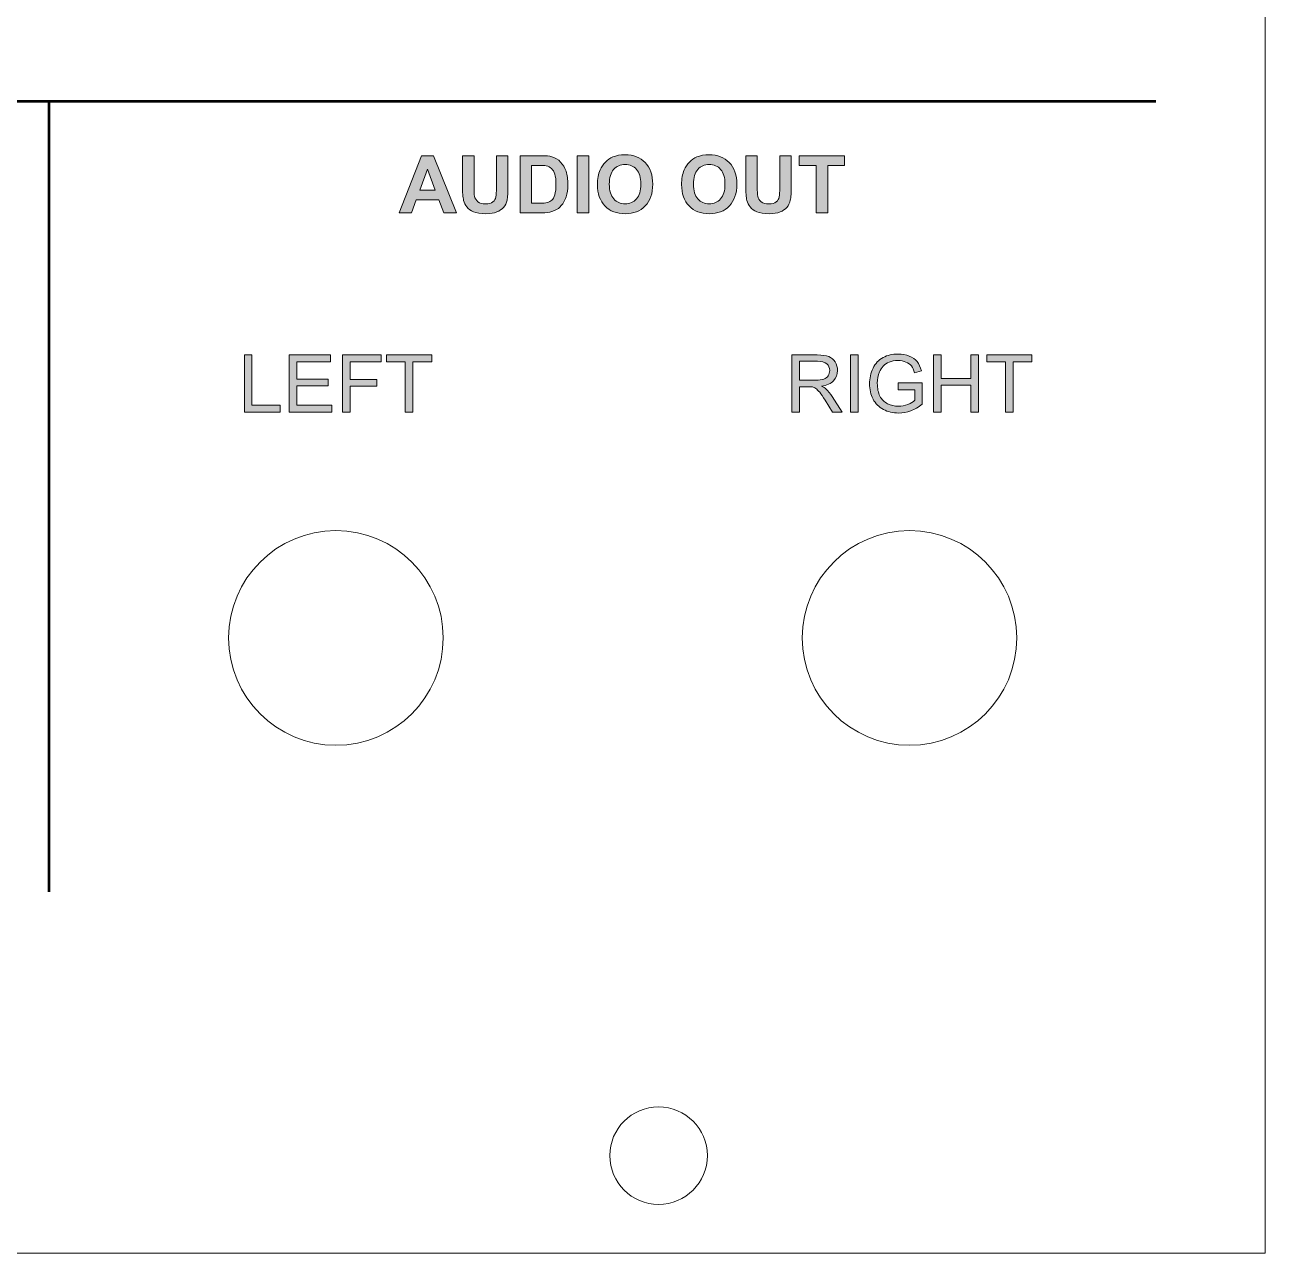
# Model space of a CAD drawing. Header units: inches. Extents: x 0 to 108, y -222 to 0.
# Drawn here: x 52.9 to 107.8, y -222.1 to -167.7 of the extents above; entities that cross this region are included whole.
import ezdxf

# ---------------------------------------------------------------- set-up
doc = ezdxf.new("R2010")
doc.units = ezdxf.units.IN
doc.header["$MEASUREMENT"] = 0
doc.layers.add('Decoupe', color=7, linetype='Continuous')
doc.layers.add('Impression', color=7, linetype='Continuous')

# ---------------------------------------------------------------- blocks, each defined once
blk = doc.blocks.new('block 2')
at = {"layer": 'Decoupe', "color": 240, "lineweight": 18, "true_color": 0xed1c24}
blk.add_lwpolyline([(107.823, -222.123), (0.127, -222.123), (0.127, -0.127), (107.823, -0.127), (107.823, -222.123)], dxfattribs=at)
for points in [[(71.425, -194.888), (71.425, -197.512), (69.298, -199.638), (66.675, -199.638), (64.052, -199.638), (61.925, -197.512), (61.925, -194.888), (61.925, -192.265), (64.052, -190.138), (66.675, -190.138), (69.298, -190.138), (71.425, -192.265), (71.425, -194.888)], [(96.825, -194.888), (96.825, -197.512), (94.698, -199.638), (92.075, -199.638), (89.452, -199.638), (87.325, -197.512), (87.325, -194.888), (87.325, -192.265), (89.452, -190.138), (92.075, -190.138), (94.698, -190.138), (96.825, -192.265), (96.825, -194.888)], [(83.121, -217.805), (83.121, -218.997), (82.155, -219.964), (80.962, -219.964), (79.77, -219.964), (78.803, -218.997), (78.803, -217.805), (78.803, -216.613), (79.77, -215.646), (80.962, -215.646), (82.155, -215.646), (83.121, -216.613), (83.121, -217.805)]]:
    blk.add_open_spline(points, degree=3, knots=[0, 0, 0, 0, 1, 1, 1, 2, 2, 2, 3, 3, 3, 4, 4, 4, 4], dxfattribs=at)
blk = doc.blocks.new('block 13')
at = {"layer": 'Impression', "true_color": 0xffffff}
h = blk.add_hatch(color=7, dxfattribs=at)
h.dxf.hatch_style = 2
h.paths.add_polyline_path([(62.621, -184.889), (62.621, -182.363), (62.955, -182.363), (62.955, -184.591), (64.199, -184.591), (64.199, -184.889)])
h = blk.add_hatch(color=7, dxfattribs=at)
h.dxf.hatch_style = 2
h.paths.add_polyline_path([(64.604, -184.889), (64.604, -182.363), (66.43, -182.363), (66.43, -182.661), (64.938, -182.661), (64.938, -183.435), (66.335, -183.435), (66.335, -183.731), (64.938, -183.731), (64.938, -184.591), (66.488, -184.591), (66.488, -184.889)])
h = blk.add_hatch(color=7, dxfattribs=at)
h.dxf.hatch_style = 2
h.paths.add_polyline_path([(66.967, -184.889), (66.967, -182.363), (68.671, -182.363), (68.671, -182.661), (67.301, -182.661), (67.301, -183.443), (68.486, -183.443), (68.486, -183.741), (67.301, -183.741), (67.301, -184.889)])
h = blk.add_hatch(color=7, dxfattribs=at)
h.dxf.hatch_style = 2
h.paths.add_polyline_path([(69.747, -184.889), (69.747, -182.661), (68.915, -182.661), (68.915, -182.363), (70.917, -182.363), (70.917, -182.661), (70.082, -182.661), (70.082, -184.889)])
at = {"layer": 'Impression', "lineweight": 0}
for points in [[(62.621, -184.889), (62.621, -182.363), (62.955, -182.363), (62.955, -184.591), (64.199, -184.591), (64.199, -184.889), (62.621, -184.889)], [(64.604, -184.889), (64.604, -182.363), (66.43, -182.363), (66.43, -182.661), (64.938, -182.661), (64.938, -183.435), (66.335, -183.435), (66.335, -183.731), (64.938, -183.731), (64.938, -184.591), (66.488, -184.591), (66.488, -184.889), (64.604, -184.889)], [(66.967, -184.889), (66.967, -182.363), (68.671, -182.363), (68.671, -182.661), (67.301, -182.661), (67.301, -183.443), (68.486, -183.443), (68.486, -183.741), (67.301, -183.741), (67.301, -184.889), (66.967, -184.889)], [(69.747, -184.889), (69.747, -182.661), (68.915, -182.661), (68.915, -182.363), (70.917, -182.363), (70.917, -182.661), (70.082, -182.661), (70.082, -184.889), (69.747, -184.889)]]:
    blk.add_lwpolyline(points, dxfattribs=at)
blk = doc.blocks.new('block 14')
at = {"layer": 'Impression', "true_color": 0xffffff}
h = blk.add_hatch(color=7, dxfattribs=at)
h.dxf.hatch_style = 2
edge = h.paths.add_edge_path()
edge.add_spline(control_points=[(91.569, -183.898), (91.569, -183.898), (91.569, -183.602), (91.569, -183.602), (91.569, -183.602), (92.639, -183.6), (92.639, -183.6), (92.639, -183.6), (92.639, -184.537), (92.639, -184.537), (92.475, -184.668), (92.305, -184.767), (92.131, -184.833), (91.956, -184.899), (91.777, -184.932), (91.593, -184.932), (91.345, -184.932), (91.12, -184.879), (90.917, -184.772), (90.715, -184.666), (90.562, -184.512), (90.458, -184.312), (90.355, -184.111), (90.303, -183.886), (90.303, -183.638), (90.303, -183.392), (90.355, -183.163), (90.457, -182.95), (90.56, -182.737), (90.708, -182.579), (90.901, -182.475), (91.094, -182.372), (91.316, -182.32), (91.568, -182.32), (91.75, -182.32), (91.915, -182.35), (92.063, -182.409), (92.21, -182.468), (92.326, -182.55), (92.41, -182.656), (92.494, -182.762), (92.557, -182.9), (92.601, -183.07), (92.601, -183.07), (92.3, -183.152), (92.3, -183.152), (92.262, -183.024), (92.215, -182.923), (92.158, -182.849), (92.102, -182.776), (92.022, -182.717), (91.917, -182.673), (91.813, -182.628), (91.697, -182.606), (91.569, -182.606), (91.417, -182.606), (91.284, -182.629), (91.173, -182.676), (91.062, -182.722), (90.972, -182.784), (90.904, -182.859), (90.835, -182.935), (90.782, -183.019), (90.744, -183.109), (90.68, -183.265), (90.648, -183.435), (90.648, -183.617), (90.648, -183.842), (90.687, -184.031), (90.764, -184.182), (90.842, -184.334), (90.954, -184.447), (91.102, -184.52), (91.251, -184.593), (91.408, -184.63), (91.574, -184.63), (91.719, -184.63), (91.86, -184.602), (91.998, -184.547), (92.136, -184.491), (92.24, -184.431), (92.312, -184.368), (92.312, -184.368), (92.312, -183.898), (92.312, -183.898), (92.312, -183.898), (91.569, -183.898), (91.569, -183.898)], knot_values=[0, 0, 0, 0, 1, 1, 1, 2, 2, 2, 3, 3, 3, 4, 4, 4, 5, 5, 5, 6, 6, 6, 7, 7, 7, 8, 8, 8, 9, 9, 9, 10, 10, 10, 11, 11, 11, 12, 12, 12, 13, 13, 13, 14, 14, 14, 15, 15, 15, 16, 16, 16, 17, 17, 17, 18, 18, 18, 19, 19, 19, 20, 20, 20, 21, 21, 21, 22, 22, 22, 23, 23, 23, 24, 24, 24, 25, 25, 25, 26, 26, 26, 27, 27, 27, 28, 28, 28, 29, 29, 29, 29], degree=3, periodic=1)
h = blk.add_hatch(color=7, dxfattribs=at)
h.dxf.hatch_style = 2
edge = h.paths.add_edge_path()
edge.add_spline(control_points=[(86.865, -184.889), (86.865, -184.889), (86.865, -182.363), (86.865, -182.363), (86.865, -182.363), (87.985, -182.363), (87.985, -182.363), (88.21, -182.363), (88.381, -182.386), (88.498, -182.432), (88.615, -182.477), (88.709, -182.557), (88.779, -182.672), (88.849, -182.786), (88.884, -182.914), (88.884, -183.052), (88.884, -183.232), (88.826, -183.382), (88.71, -183.505), (88.594, -183.628), (88.415, -183.706), (88.172, -183.74), (88.261, -183.782), (88.328, -183.824), (88.374, -183.865), (88.471, -183.955), (88.564, -184.067), (88.651, -184.201), (88.651, -184.201), (89.091, -184.889), (89.091, -184.889), (89.091, -184.889), (88.67, -184.889), (88.67, -184.889), (88.67, -184.889), (88.336, -184.363), (88.336, -184.363), (88.239, -184.212), (88.158, -184.096), (88.095, -184.015), (88.032, -183.935), (87.975, -183.879), (87.925, -183.846), (87.875, -183.814), (87.824, -183.792), (87.773, -183.779), (87.735, -183.771), (87.673, -183.767), (87.587, -183.767), (87.587, -183.767), (87.199, -183.767), (87.199, -183.767), (87.199, -183.767), (87.199, -184.889), (87.199, -184.889), (87.199, -184.889), (86.865, -184.889), (86.865, -184.889)], knot_values=[0, 0, 0, 0, 1, 1, 1, 2, 2, 2, 3, 3, 3, 4, 4, 4, 5, 5, 5, 6, 6, 6, 7, 7, 7, 8, 8, 8, 9, 9, 9, 10, 10, 10, 11, 11, 11, 12, 12, 12, 13, 13, 13, 14, 14, 14, 15, 15, 15, 16, 16, 16, 17, 17, 17, 18, 18, 18, 19, 19, 19, 19], degree=3, periodic=1)
edge = h.paths.add_edge_path()
edge.add_spline(control_points=[(87.199, -183.478), (87.199, -183.478), (87.917, -183.478), (87.917, -183.478), (88.07, -183.478), (88.19, -183.462), (88.276, -183.431), (88.362, -183.399), (88.427, -183.348), (88.472, -183.279), (88.517, -183.209), (88.539, -183.134), (88.539, -183.052), (88.539, -182.933), (88.496, -182.835), (88.409, -182.758), (88.323, -182.681), (88.185, -182.642), (87.998, -182.642), (87.998, -182.642), (87.199, -182.642), (87.199, -182.642), (87.199, -182.642), (87.199, -183.478), (87.199, -183.478)], knot_values=[0, 0, 0, 0, 1, 1, 1, 2, 2, 2, 3, 3, 3, 4, 4, 4, 5, 5, 5, 6, 6, 6, 7, 7, 7, 8, 8, 8, 8], degree=3, periodic=1)
h = blk.add_hatch(color=7, dxfattribs=at)
h.dxf.hatch_style = 2
h.paths.add_polyline_path([(89.464, -184.889), (89.464, -182.363), (89.798, -182.363), (89.798, -184.889)])
h = blk.add_hatch(color=7, dxfattribs=at)
h.dxf.hatch_style = 2
h.paths.add_polyline_path([(93.142, -184.889), (93.142, -182.363), (93.476, -182.363), (93.476, -183.4), (94.789, -183.4), (94.789, -182.363), (95.123, -182.363), (95.123, -184.889), (94.789, -184.889), (94.789, -183.698), (93.476, -183.698), (93.476, -184.889)])
h = blk.add_hatch(color=7, dxfattribs=at)
h.dxf.hatch_style = 2
h.paths.add_polyline_path([(96.322, -184.889), (96.322, -182.661), (95.49, -182.661), (95.49, -182.363), (97.491, -182.363), (97.491, -182.661), (96.656, -182.661), (96.656, -184.889)])
at = {"layer": 'Impression', "lineweight": 0}
for points in [[(89.464, -184.889), (89.464, -182.363), (89.798, -182.363), (89.798, -184.889), (89.464, -184.889)], [(93.142, -184.889), (93.142, -182.363), (93.476, -182.363), (93.476, -183.4), (94.789, -183.4), (94.789, -182.363), (95.123, -182.363), (95.123, -184.889), (94.789, -184.889), (94.789, -183.698), (93.476, -183.698), (93.476, -184.889), (93.142, -184.889)], [(96.322, -184.889), (96.322, -182.661), (95.49, -182.661), (95.49, -182.363), (97.491, -182.363), (97.491, -182.661), (96.656, -182.661), (96.656, -184.889), (96.322, -184.889)]]:
    blk.add_lwpolyline(points, dxfattribs=at)
for points, knots in [([(91.569, -183.898), (91.569, -183.898), (91.569, -183.602), (91.569, -183.602), (91.569, -183.602), (92.639, -183.6), (92.639, -183.6), (92.639, -183.6), (92.639, -184.537), (92.639, -184.537), (92.475, -184.668), (92.305, -184.767), (92.131, -184.833), (91.956, -184.899), (91.777, -184.932), (91.593, -184.932), (91.345, -184.932), (91.12, -184.879), (90.917, -184.772), (90.715, -184.666), (90.562, -184.512), (90.458, -184.312), (90.355, -184.111), (90.303, -183.886), (90.303, -183.638), (90.303, -183.392), (90.355, -183.163), (90.457, -182.95), (90.56, -182.737), (90.708, -182.579), (90.901, -182.475), (91.094, -182.372), (91.316, -182.32), (91.568, -182.32), (91.75, -182.32), (91.915, -182.35), (92.063, -182.409), (92.21, -182.468), (92.326, -182.55), (92.41, -182.656), (92.494, -182.762), (92.557, -182.9), (92.601, -183.07), (92.601, -183.07), (92.3, -183.152), (92.3, -183.152), (92.262, -183.024), (92.215, -182.923), (92.158, -182.849), (92.102, -182.776), (92.022, -182.717), (91.917, -182.673), (91.813, -182.628), (91.697, -182.606), (91.569, -182.606), (91.417, -182.606), (91.284, -182.629), (91.173, -182.676), (91.062, -182.722), (90.972, -182.784), (90.904, -182.859), (90.835, -182.935), (90.782, -183.019), (90.744, -183.109), (90.68, -183.265), (90.648, -183.435), (90.648, -183.617), (90.648, -183.842), (90.687, -184.031), (90.764, -184.182), (90.842, -184.334), (90.954, -184.447), (91.102, -184.52), (91.251, -184.593), (91.408, -184.63), (91.574, -184.63), (91.719, -184.63), (91.86, -184.602), (91.998, -184.547), (92.136, -184.491), (92.24, -184.431), (92.312, -184.368), (92.312, -184.368), (92.312, -183.898), (92.312, -183.898), (92.312, -183.898), (91.569, -183.898), (91.569, -183.898)], [0, 0, 0, 0, 1, 1, 1, 2, 2, 2, 3, 3, 3, 4, 4, 4, 5, 5, 5, 6, 6, 6, 7, 7, 7, 8, 8, 8, 9, 9, 9, 10, 10, 10, 11, 11, 11, 12, 12, 12, 13, 13, 13, 14, 14, 14, 15, 15, 15, 16, 16, 16, 17, 17, 17, 18, 18, 18, 19, 19, 19, 20, 20, 20, 21, 21, 21, 22, 22, 22, 23, 23, 23, 24, 24, 24, 25, 25, 25, 26, 26, 26, 27, 27, 27, 28, 28, 28, 29, 29, 29, 29]), ([(86.865, -184.889), (86.865, -184.889), (86.865, -182.363), (86.865, -182.363), (86.865, -182.363), (87.985, -182.363), (87.985, -182.363), (88.21, -182.363), (88.381, -182.386), (88.498, -182.432), (88.615, -182.477), (88.709, -182.557), (88.779, -182.672), (88.849, -182.786), (88.884, -182.914), (88.884, -183.052), (88.884, -183.232), (88.826, -183.382), (88.71, -183.505), (88.594, -183.628), (88.415, -183.706), (88.172, -183.74), (88.261, -183.782), (88.328, -183.824), (88.374, -183.865), (88.471, -183.955), (88.564, -184.067), (88.651, -184.201), (88.651, -184.201), (89.091, -184.889), (89.091, -184.889), (89.091, -184.889), (88.67, -184.889), (88.67, -184.889), (88.67, -184.889), (88.336, -184.363), (88.336, -184.363), (88.239, -184.212), (88.158, -184.096), (88.095, -184.015), (88.032, -183.935), (87.975, -183.879), (87.925, -183.846), (87.875, -183.814), (87.824, -183.792), (87.773, -183.779), (87.735, -183.771), (87.673, -183.767), (87.587, -183.767), (87.587, -183.767), (87.199, -183.767), (87.199, -183.767), (87.199, -183.767), (87.199, -184.889), (87.199, -184.889), (87.199, -184.889), (86.865, -184.889), (86.865, -184.889)], [0, 0, 0, 0, 1, 1, 1, 2, 2, 2, 3, 3, 3, 4, 4, 4, 5, 5, 5, 6, 6, 6, 7, 7, 7, 8, 8, 8, 9, 9, 9, 10, 10, 10, 11, 11, 11, 12, 12, 12, 13, 13, 13, 14, 14, 14, 15, 15, 15, 16, 16, 16, 17, 17, 17, 18, 18, 18, 19, 19, 19, 19]), ([(87.199, -183.478), (87.199, -183.478), (87.917, -183.478), (87.917, -183.478), (88.07, -183.478), (88.19, -183.462), (88.276, -183.431), (88.362, -183.399), (88.427, -183.348), (88.472, -183.279), (88.517, -183.209), (88.539, -183.134), (88.539, -183.052), (88.539, -182.933), (88.496, -182.835), (88.409, -182.758), (88.323, -182.681), (88.185, -182.642), (87.998, -182.642), (87.998, -182.642), (87.199, -182.642), (87.199, -182.642), (87.199, -182.642), (87.199, -183.478), (87.199, -183.478)], [0, 0, 0, 0, 1, 1, 1, 2, 2, 2, 3, 3, 3, 4, 4, 4, 5, 5, 5, 6, 6, 6, 7, 7, 7, 8, 8, 8, 8])]:
    blk.add_open_spline(points, degree=3, knots=knots, dxfattribs=at)
blk = doc.blocks.new('block 39')
at = {"layer": 'Impression', "true_color": 0xffffff}
h = blk.add_hatch(color=7, dxfattribs=at)
h.dxf.hatch_style = 2
h.paths.add_polyline_path([(72.012, -176.066), (71.457, -176.066), (71.237, -175.492), (70.228, -175.492), (70.019, -176.066), (69.478, -176.066), (70.462, -173.541), (71.001, -173.541)])
h.paths.add_polyline_path([(71.073, -175.067), (70.725, -174.13), (70.384, -175.067)])
h = blk.add_hatch(color=7, dxfattribs=at)
h.dxf.hatch_style = 2
edge = h.paths.add_edge_path()
edge.add_spline(control_points=[(72.279, -173.541), (72.279, -173.541), (72.789, -173.541), (72.789, -173.541), (72.789, -173.541), (72.789, -174.909), (72.789, -174.909), (72.789, -175.126), (72.795, -175.266), (72.808, -175.331), (72.83, -175.434), (72.882, -175.517), (72.964, -175.58), (73.046, -175.642), (73.158, -175.673), (73.301, -175.673), (73.445, -175.673), (73.555, -175.644), (73.628, -175.584), (73.701, -175.526), (73.746, -175.453), (73.761, -175.367), (73.775, -175.281), (73.783, -175.138), (73.783, -174.938), (73.783, -174.938), (73.783, -173.541), (73.783, -173.541), (73.783, -173.541), (74.293, -173.541), (74.293, -173.541), (74.293, -173.541), (74.293, -174.867), (74.293, -174.867), (74.293, -175.17), (74.279, -175.385), (74.251, -175.51), (74.224, -175.635), (74.173, -175.741), (74.099, -175.827), (74.025, -175.913), (73.926, -175.981), (73.802, -176.032), (73.678, -176.084), (73.516, -176.109), (73.316, -176.109), (73.075, -176.109), (72.892, -176.081), (72.767, -176.025), (72.643, -175.97), (72.544, -175.898), (72.472, -175.808), (72.4, -175.72), (72.352, -175.626), (72.329, -175.529), (72.296, -175.384), (72.279, -175.17), (72.279, -174.888), (72.279, -174.888), (72.279, -173.541), (72.279, -173.541)], knot_values=[0, 0, 0, 0, 1, 1, 1, 2, 2, 2, 3, 3, 3, 4, 4, 4, 5, 5, 5, 6, 6, 6, 7, 7, 7, 8, 8, 8, 9, 9, 9, 10, 10, 10, 11, 11, 11, 12, 12, 12, 13, 13, 13, 14, 14, 14, 15, 15, 15, 16, 16, 16, 17, 17, 17, 18, 18, 18, 19, 19, 19, 20, 20, 20, 20], degree=3, periodic=1)
h = blk.add_hatch(color=7, dxfattribs=at)
h.dxf.hatch_style = 2
edge = h.paths.add_edge_path()
edge.add_spline(control_points=[(74.829, -173.541), (74.829, -173.541), (75.76, -173.541), (75.76, -173.541), (75.971, -173.541), (76.131, -173.557), (76.241, -173.589), (76.389, -173.633), (76.516, -173.71), (76.622, -173.822), (76.727, -173.933), (76.808, -174.069), (76.863, -174.231), (76.918, -174.392), (76.946, -174.591), (76.946, -174.828), (76.946, -175.035), (76.92, -175.214), (76.868, -175.365), (76.805, -175.549), (76.715, -175.697), (76.598, -175.811), (76.509, -175.897), (76.39, -175.964), (76.239, -176.013), (76.127, -176.048), (75.976, -176.066), (75.788, -176.066), (75.788, -176.066), (74.829, -176.066), (74.829, -176.066), (74.829, -176.066), (74.829, -173.541), (74.829, -173.541)], knot_values=[0, 0, 0, 0, 1, 1, 1, 2, 2, 2, 3, 3, 3, 4, 4, 4, 5, 5, 5, 6, 6, 6, 7, 7, 7, 8, 8, 8, 9, 9, 9, 10, 10, 10, 11, 11, 11, 11], degree=3, periodic=1)
edge = h.paths.add_edge_path()
edge.add_spline(control_points=[(75.338, -173.968), (75.338, -173.968), (75.338, -175.641), (75.338, -175.641), (75.338, -175.641), (75.719, -175.641), (75.719, -175.641), (75.861, -175.641), (75.964, -175.633), (76.027, -175.616), (76.11, -175.596), (76.179, -175.561), (76.233, -175.511), (76.288, -175.462), (76.332, -175.381), (76.367, -175.268), (76.401, -175.155), (76.418, -175.001), (76.418, -174.805), (76.418, -174.61), (76.401, -174.46), (76.367, -174.356), (76.332, -174.251), (76.284, -174.17), (76.222, -174.111), (76.16, -174.052), (76.081, -174.013), (75.986, -173.992), (75.915, -173.976), (75.775, -173.968), (75.567, -173.968), (75.567, -173.968), (75.338, -173.968), (75.338, -173.968)], knot_values=[0, 0, 0, 0, 1, 1, 1, 2, 2, 2, 3, 3, 3, 4, 4, 4, 5, 5, 5, 6, 6, 6, 7, 7, 7, 8, 8, 8, 9, 9, 9, 10, 10, 10, 11, 11, 11, 11], degree=3, periodic=1)
h = blk.add_hatch(color=7, dxfattribs=at)
h.dxf.hatch_style = 2
h.paths.add_polyline_path([(77.362, -176.066), (77.362, -173.541), (77.872, -173.541), (77.872, -176.066)])
h = blk.add_hatch(color=7, dxfattribs=at)
h.dxf.hatch_style = 2
edge = h.paths.add_edge_path()
edge.add_spline(control_points=[(78.255, -174.819), (78.255, -174.562), (78.293, -174.346), (78.37, -174.171), (78.428, -174.043), (78.506, -173.927), (78.605, -173.825), (78.705, -173.723), (78.813, -173.647), (78.932, -173.598), (79.089, -173.531), (79.27, -173.498), (79.476, -173.498), (79.848, -173.498), (80.146, -173.613), (80.369, -173.844), (80.592, -174.075), (80.704, -174.396), (80.704, -174.807), (80.704, -175.214), (80.593, -175.533), (80.372, -175.764), (80.15, -175.994), (79.854, -176.109), (79.483, -176.109), (79.107, -176.109), (78.809, -175.994), (78.587, -175.766), (78.366, -175.536), (78.255, -175.221), (78.255, -174.819)], knot_values=[0, 0, 0, 0, 1, 1, 1, 2, 2, 2, 3, 3, 3, 4, 4, 4, 5, 5, 5, 6, 6, 6, 7, 7, 7, 8, 8, 8, 9, 9, 9, 10, 10, 10, 10], degree=3, periodic=1)
edge = h.paths.add_edge_path()
edge.add_spline(control_points=[(78.78, -174.802), (78.78, -175.088), (78.846, -175.304), (78.978, -175.452), (79.11, -175.6), (79.278, -175.673), (79.481, -175.673), (79.684, -175.673), (79.851, -175.6), (79.982, -175.454), (80.112, -175.307), (80.177, -175.088), (80.177, -174.795), (80.177, -174.505), (80.114, -174.289), (79.987, -174.147), (79.86, -174.005), (79.691, -173.934), (79.481, -173.934), (79.271, -173.934), (79.101, -174.006), (78.973, -174.15), (78.844, -174.294), (78.78, -174.511), (78.78, -174.802)], knot_values=[0, 0, 0, 0, 1, 1, 1, 2, 2, 2, 3, 3, 3, 4, 4, 4, 5, 5, 5, 6, 6, 6, 7, 7, 7, 8, 8, 8, 8], degree=3, periodic=1)
h = blk.add_hatch(color=7, dxfattribs=at)
h.dxf.hatch_style = 2
edge = h.paths.add_edge_path()
edge.add_spline(control_points=[(81.979, -174.819), (81.979, -174.562), (82.017, -174.346), (82.094, -174.171), (82.152, -174.043), (82.23, -173.927), (82.329, -173.825), (82.429, -173.723), (82.538, -173.647), (82.656, -173.598), (82.813, -173.531), (82.994, -173.498), (83.2, -173.498), (83.572, -173.498), (83.87, -173.613), (84.093, -173.844), (84.317, -174.075), (84.428, -174.396), (84.428, -174.807), (84.428, -175.214), (84.317, -175.533), (84.096, -175.764), (83.874, -175.994), (83.578, -176.109), (83.207, -176.109), (82.831, -176.109), (82.533, -175.994), (82.311, -175.766), (82.09, -175.536), (81.979, -175.221), (81.979, -174.819)], knot_values=[0, 0, 0, 0, 1, 1, 1, 2, 2, 2, 3, 3, 3, 4, 4, 4, 5, 5, 5, 6, 6, 6, 7, 7, 7, 8, 8, 8, 9, 9, 9, 10, 10, 10, 10], degree=3, periodic=1)
edge = h.paths.add_edge_path()
edge.add_spline(control_points=[(82.504, -174.802), (82.504, -175.088), (82.57, -175.304), (82.702, -175.452), (82.834, -175.6), (83.002, -175.673), (83.205, -175.673), (83.409, -175.673), (83.575, -175.6), (83.706, -175.454), (83.836, -175.307), (83.901, -175.088), (83.901, -174.795), (83.901, -174.505), (83.838, -174.289), (83.711, -174.147), (83.584, -174.005), (83.415, -173.934), (83.205, -173.934), (82.995, -173.934), (82.826, -174.006), (82.697, -174.15), (82.569, -174.294), (82.504, -174.511), (82.504, -174.802)], knot_values=[0, 0, 0, 0, 1, 1, 1, 2, 2, 2, 3, 3, 3, 4, 4, 4, 5, 5, 5, 6, 6, 6, 7, 7, 7, 8, 8, 8, 8], degree=3, periodic=1)
h = blk.add_hatch(color=7, dxfattribs=at)
h.dxf.hatch_style = 2
edge = h.paths.add_edge_path()
edge.add_spline(control_points=[(84.823, -173.541), (84.823, -173.541), (85.333, -173.541), (85.333, -173.541), (85.333, -173.541), (85.333, -174.909), (85.333, -174.909), (85.333, -175.126), (85.339, -175.266), (85.352, -175.331), (85.373, -175.434), (85.425, -175.517), (85.507, -175.58), (85.59, -175.642), (85.702, -175.673), (85.844, -175.673), (85.989, -175.673), (86.098, -175.644), (86.171, -175.584), (86.245, -175.526), (86.289, -175.453), (86.304, -175.367), (86.319, -175.281), (86.327, -175.138), (86.327, -174.938), (86.327, -174.938), (86.327, -173.541), (86.327, -173.541), (86.327, -173.541), (86.836, -173.541), (86.836, -173.541), (86.836, -173.541), (86.836, -174.867), (86.836, -174.867), (86.836, -175.17), (86.823, -175.385), (86.795, -175.51), (86.767, -175.635), (86.716, -175.741), (86.643, -175.827), (86.568, -175.913), (86.469, -175.981), (86.345, -176.032), (86.221, -176.084), (86.06, -176.109), (85.86, -176.109), (85.619, -176.109), (85.436, -176.081), (85.311, -176.025), (85.187, -175.97), (85.088, -175.898), (85.016, -175.808), (84.943, -175.72), (84.896, -175.626), (84.873, -175.529), (84.839, -175.384), (84.823, -175.17), (84.823, -174.888), (84.823, -174.888), (84.823, -173.541), (84.823, -173.541)], knot_values=[0, 0, 0, 0, 1, 1, 1, 2, 2, 2, 3, 3, 3, 4, 4, 4, 5, 5, 5, 6, 6, 6, 7, 7, 7, 8, 8, 8, 9, 9, 9, 10, 10, 10, 11, 11, 11, 12, 12, 12, 13, 13, 13, 14, 14, 14, 15, 15, 15, 16, 16, 16, 17, 17, 17, 18, 18, 18, 19, 19, 19, 20, 20, 20, 20], degree=3, periodic=1)
h = blk.add_hatch(color=7, dxfattribs=at)
h.dxf.hatch_style = 2
h.paths.add_polyline_path([(87.942, -176.066), (87.942, -173.968), (87.193, -173.968), (87.193, -173.541), (89.2, -173.541), (89.2, -173.968), (88.452, -173.968), (88.452, -176.066)])
at = {"layer": 'Impression', "lineweight": 0}
for points in [[(72.012, -176.066), (71.457, -176.066), (71.237, -175.492), (70.228, -175.492), (70.019, -176.066), (69.478, -176.066), (70.462, -173.541), (71.001, -173.541), (72.012, -176.066)], [(77.362, -176.066), (77.362, -173.541), (77.872, -173.541), (77.872, -176.066), (77.362, -176.066)], [(87.942, -176.066), (87.942, -173.968), (87.193, -173.968), (87.193, -173.541), (89.2, -173.541), (89.2, -173.968), (88.452, -173.968), (88.452, -176.066), (87.942, -176.066)], [(71.073, -175.067), (70.725, -174.13), (70.384, -175.067), (71.073, -175.067)]]:
    blk.add_lwpolyline(points, dxfattribs=at)
for points, knots in [([(72.279, -173.541), (72.279, -173.541), (72.789, -173.541), (72.789, -173.541), (72.789, -173.541), (72.789, -174.909), (72.789, -174.909), (72.789, -175.126), (72.795, -175.266), (72.808, -175.331), (72.83, -175.434), (72.882, -175.517), (72.964, -175.58), (73.046, -175.642), (73.158, -175.673), (73.301, -175.673), (73.445, -175.673), (73.555, -175.644), (73.628, -175.584), (73.701, -175.526), (73.746, -175.453), (73.761, -175.367), (73.775, -175.281), (73.783, -175.138), (73.783, -174.938), (73.783, -174.938), (73.783, -173.541), (73.783, -173.541), (73.783, -173.541), (74.293, -173.541), (74.293, -173.541), (74.293, -173.541), (74.293, -174.867), (74.293, -174.867), (74.293, -175.17), (74.279, -175.385), (74.251, -175.51), (74.224, -175.635), (74.173, -175.741), (74.099, -175.827), (74.025, -175.913), (73.926, -175.981), (73.802, -176.032), (73.678, -176.084), (73.516, -176.109), (73.316, -176.109), (73.075, -176.109), (72.892, -176.081), (72.767, -176.025), (72.643, -175.97), (72.544, -175.898), (72.472, -175.808), (72.4, -175.72), (72.352, -175.626), (72.329, -175.529), (72.296, -175.384), (72.279, -175.17), (72.279, -174.888), (72.279, -174.888), (72.279, -173.541), (72.279, -173.541)], [0, 0, 0, 0, 1, 1, 1, 2, 2, 2, 3, 3, 3, 4, 4, 4, 5, 5, 5, 6, 6, 6, 7, 7, 7, 8, 8, 8, 9, 9, 9, 10, 10, 10, 11, 11, 11, 12, 12, 12, 13, 13, 13, 14, 14, 14, 15, 15, 15, 16, 16, 16, 17, 17, 17, 18, 18, 18, 19, 19, 19, 20, 20, 20, 20]), ([(74.829, -173.541), (74.829, -173.541), (75.76, -173.541), (75.76, -173.541), (75.971, -173.541), (76.131, -173.557), (76.241, -173.589), (76.389, -173.633), (76.516, -173.71), (76.622, -173.822), (76.727, -173.933), (76.808, -174.069), (76.863, -174.231), (76.918, -174.392), (76.946, -174.591), (76.946, -174.828), (76.946, -175.035), (76.92, -175.214), (76.868, -175.365), (76.805, -175.549), (76.715, -175.697), (76.598, -175.811), (76.509, -175.897), (76.39, -175.964), (76.239, -176.013), (76.127, -176.048), (75.976, -176.066), (75.788, -176.066), (75.788, -176.066), (74.829, -176.066), (74.829, -176.066), (74.829, -176.066), (74.829, -173.541), (74.829, -173.541)], [0, 0, 0, 0, 1, 1, 1, 2, 2, 2, 3, 3, 3, 4, 4, 4, 5, 5, 5, 6, 6, 6, 7, 7, 7, 8, 8, 8, 9, 9, 9, 10, 10, 10, 11, 11, 11, 11]), ([(78.255, -174.819), (78.255, -174.562), (78.293, -174.346), (78.37, -174.171), (78.428, -174.043), (78.506, -173.927), (78.605, -173.825), (78.705, -173.723), (78.813, -173.647), (78.932, -173.598), (79.089, -173.531), (79.27, -173.498), (79.476, -173.498), (79.848, -173.498), (80.146, -173.613), (80.369, -173.844), (80.592, -174.075), (80.704, -174.396), (80.704, -174.807), (80.704, -175.214), (80.593, -175.533), (80.372, -175.764), (80.15, -175.994), (79.854, -176.109), (79.483, -176.109), (79.107, -176.109), (78.809, -175.994), (78.587, -175.766), (78.366, -175.536), (78.255, -175.221), (78.255, -174.819)], [0, 0, 0, 0, 1, 1, 1, 2, 2, 2, 3, 3, 3, 4, 4, 4, 5, 5, 5, 6, 6, 6, 7, 7, 7, 8, 8, 8, 9, 9, 9, 10, 10, 10, 10]), ([(81.979, -174.819), (81.979, -174.562), (82.017, -174.346), (82.094, -174.171), (82.152, -174.043), (82.23, -173.927), (82.329, -173.825), (82.429, -173.723), (82.538, -173.647), (82.656, -173.598), (82.813, -173.531), (82.994, -173.498), (83.2, -173.498), (83.572, -173.498), (83.87, -173.613), (84.093, -173.844), (84.317, -174.075), (84.428, -174.396), (84.428, -174.807), (84.428, -175.214), (84.317, -175.533), (84.096, -175.764), (83.874, -175.994), (83.578, -176.109), (83.207, -176.109), (82.831, -176.109), (82.533, -175.994), (82.311, -175.766), (82.09, -175.536), (81.979, -175.221), (81.979, -174.819)], [0, 0, 0, 0, 1, 1, 1, 2, 2, 2, 3, 3, 3, 4, 4, 4, 5, 5, 5, 6, 6, 6, 7, 7, 7, 8, 8, 8, 9, 9, 9, 10, 10, 10, 10]), ([(84.823, -173.541), (84.823, -173.541), (85.333, -173.541), (85.333, -173.541), (85.333, -173.541), (85.333, -174.909), (85.333, -174.909), (85.333, -175.126), (85.339, -175.266), (85.352, -175.331), (85.373, -175.434), (85.425, -175.517), (85.507, -175.58), (85.59, -175.642), (85.702, -175.673), (85.844, -175.673), (85.989, -175.673), (86.098, -175.644), (86.171, -175.584), (86.245, -175.526), (86.289, -175.453), (86.304, -175.367), (86.319, -175.281), (86.327, -175.138), (86.327, -174.938), (86.327, -174.938), (86.327, -173.541), (86.327, -173.541), (86.327, -173.541), (86.836, -173.541), (86.836, -173.541), (86.836, -173.541), (86.836, -174.867), (86.836, -174.867), (86.836, -175.17), (86.823, -175.385), (86.795, -175.51), (86.767, -175.635), (86.716, -175.741), (86.643, -175.827), (86.568, -175.913), (86.469, -175.981), (86.345, -176.032), (86.221, -176.084), (86.06, -176.109), (85.86, -176.109), (85.619, -176.109), (85.436, -176.081), (85.311, -176.025), (85.187, -175.97), (85.088, -175.898), (85.016, -175.808), (84.943, -175.72), (84.896, -175.626), (84.873, -175.529), (84.839, -175.384), (84.823, -175.17), (84.823, -174.888), (84.823, -174.888), (84.823, -173.541), (84.823, -173.541)], [0, 0, 0, 0, 1, 1, 1, 2, 2, 2, 3, 3, 3, 4, 4, 4, 5, 5, 5, 6, 6, 6, 7, 7, 7, 8, 8, 8, 9, 9, 9, 10, 10, 10, 11, 11, 11, 12, 12, 12, 13, 13, 13, 14, 14, 14, 15, 15, 15, 16, 16, 16, 17, 17, 17, 18, 18, 18, 19, 19, 19, 20, 20, 20, 20]), ([(75.338, -173.968), (75.338, -173.968), (75.338, -175.641), (75.338, -175.641), (75.338, -175.641), (75.719, -175.641), (75.719, -175.641), (75.861, -175.641), (75.964, -175.633), (76.027, -175.616), (76.11, -175.596), (76.179, -175.561), (76.233, -175.511), (76.288, -175.462), (76.332, -175.381), (76.367, -175.268), (76.401, -175.155), (76.418, -175.001), (76.418, -174.805), (76.418, -174.61), (76.401, -174.46), (76.367, -174.356), (76.332, -174.251), (76.284, -174.17), (76.222, -174.111), (76.16, -174.052), (76.081, -174.013), (75.986, -173.992), (75.915, -173.976), (75.775, -173.968), (75.567, -173.968), (75.567, -173.968), (75.338, -173.968), (75.338, -173.968)], [0, 0, 0, 0, 1, 1, 1, 2, 2, 2, 3, 3, 3, 4, 4, 4, 5, 5, 5, 6, 6, 6, 7, 7, 7, 8, 8, 8, 9, 9, 9, 10, 10, 10, 11, 11, 11, 11]), ([(78.78, -174.802), (78.78, -175.088), (78.846, -175.304), (78.978, -175.452), (79.11, -175.6), (79.278, -175.673), (79.481, -175.673), (79.684, -175.673), (79.851, -175.6), (79.982, -175.454), (80.112, -175.307), (80.177, -175.088), (80.177, -174.795), (80.177, -174.505), (80.114, -174.289), (79.987, -174.147), (79.86, -174.005), (79.691, -173.934), (79.481, -173.934), (79.271, -173.934), (79.101, -174.006), (78.973, -174.15), (78.844, -174.294), (78.78, -174.511), (78.78, -174.802)], [0, 0, 0, 0, 1, 1, 1, 2, 2, 2, 3, 3, 3, 4, 4, 4, 5, 5, 5, 6, 6, 6, 7, 7, 7, 8, 8, 8, 8]), ([(82.504, -174.802), (82.504, -175.088), (82.57, -175.304), (82.702, -175.452), (82.834, -175.6), (83.002, -175.673), (83.205, -175.673), (83.409, -175.673), (83.575, -175.6), (83.706, -175.454), (83.836, -175.307), (83.901, -175.088), (83.901, -174.795), (83.901, -174.505), (83.838, -174.289), (83.711, -174.147), (83.584, -174.005), (83.415, -173.934), (83.205, -173.934), (82.995, -173.934), (82.826, -174.006), (82.697, -174.15), (82.569, -174.294), (82.504, -174.511), (82.504, -174.802)], [0, 0, 0, 0, 1, 1, 1, 2, 2, 2, 3, 3, 3, 4, 4, 4, 5, 5, 5, 6, 6, 6, 7, 7, 7, 8, 8, 8, 8])]:
    blk.add_open_spline(points, degree=3, knots=knots, dxfattribs=at)

msp = doc.modelspace()

# ---------------------------------------------------------------- linework, layer by layer
at = {"layer": 'Impression', "color": 250, "lineweight": 53, "true_color": 0x231f20}
for points in [[(4.975, -171.125), (102.975, -171.125)], [(53.975, -206.125), (53.975, -171.125)]]:
    msp.add_lwpolyline(points, dxfattribs=at)

# ---------------------------------------------------------------- block references
at = {"layer": 'Decoupe'}
msp.add_blockref('block 2', (0, 0), dxfattribs=at)
at = {"layer": 'Impression'}
for name in ['block 39', 'block 14', 'block 13']:
    msp.add_blockref(name, (0, 0), dxfattribs=at)

doc.saveas('drawing.dxf')
